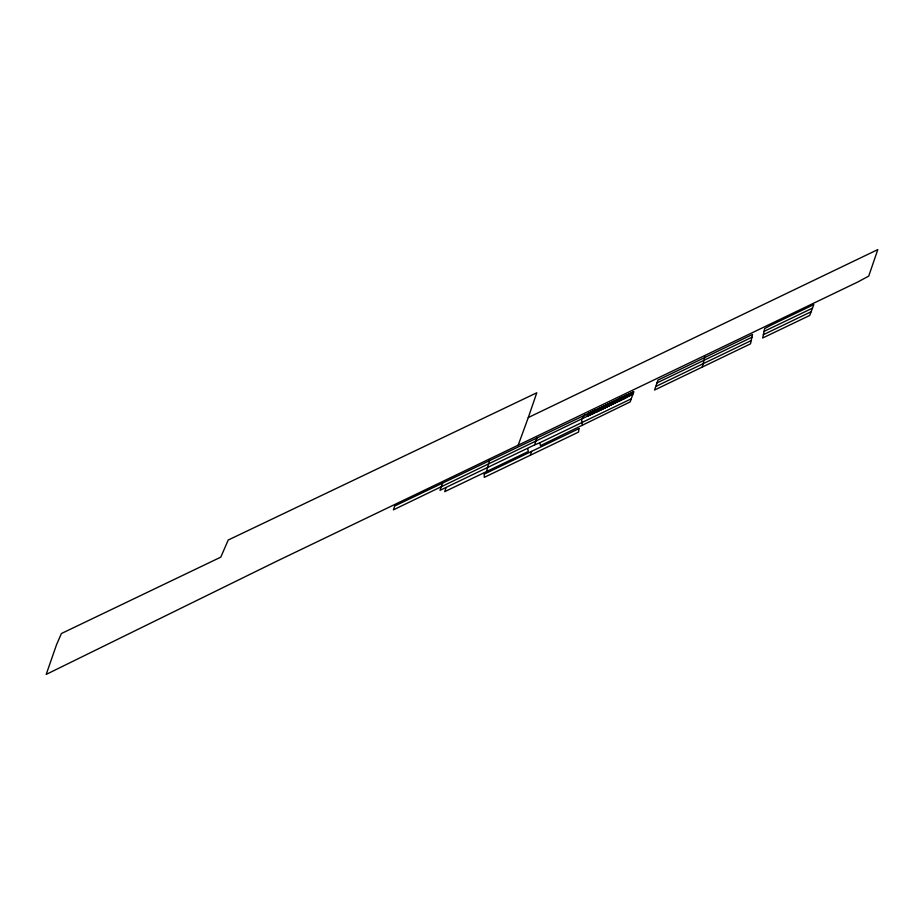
<?xml version="1.0" encoding="UTF-8"?>
<svg xmlns="http://www.w3.org/2000/svg" width="924" height="924" viewBox="0 0 924 924"><rect width="100%" height="100%" fill="white"/><g stroke="black" fill="none" stroke-linecap="round" stroke-linejoin="round"><path stroke-width="1.39" d="M486.544 471.563L489.535 460.418M442.596 482.975L440.02 490.321L534.615 444.894L536.971 437.618M764.079 331.393L764.668 328.598L771.217 325.063L813.813 304.597L809.736 315.454L762.658 337.999L764.079 331.393L812.473 308.154M751.212 340.563L752.54 334.43L657.946 380.134L654.573 390.02L750.507 343.844L751.212 340.563L655.797 386.475M704.85 356.953L702.252 367.151M530.353 455.266L531.554 451.386M446.015 487.803L444.721 491.649L528.332 451.478L527.65 448.602M594.479 412.901L587.237 415.927M595.426 410.083L587.826 414.183M595.737 409.933L595.322 411.145L587.733 414.795L588.103 413.698L627.153 394.837L626.206 397.655L587.052 416.458L588.011 413.652L595.691 410.048M596.246 412.162L632.859 394.213L393.416 509.84L394.733 505.971L633.679 391.799L630.226 401.871L540.482 445.634L539.801 442.769L631.277 398.822M618.78 401.212L624.301 398.117M619.738 398.406L624.89 396.361M624.116 398.648L625.074 395.83M625.71 396.546L626.079 395.449M528.297 417.533L536.775 392.781L228.228 540.02L220.801 557.137L61.4 633.529L56.549 644.675L46.2 674.404L277.489 560.845L857.726 282.028L868.733 276.103L877.8 249.595L528.297 417.533L518.191 445.183M585.008 414.541L581.612 419.334L582.397 425.49M595.518 410.591L618.295 399.642M657.022 382.882L751.917 337.26M763.363 334.696L811.122 311.758M534.615 444.894L539.801 442.769M578.932 428.632L578.586 432.051L484.28 477.35L484.188 474.151L578.932 428.632M618.526 398.983L618.11 400.196L633.298 392.896L633.668 391.799L618.479 399.099"/></g></svg>
